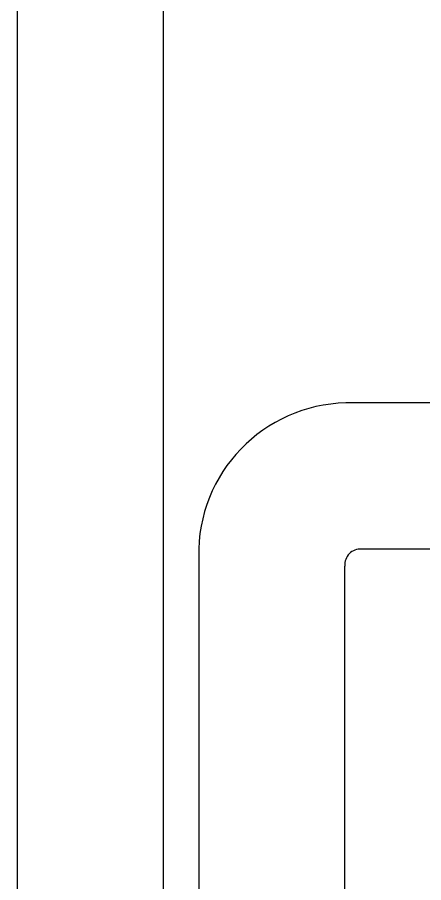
# Model space of a CAD drawing. Header units: millimetres. Extents: x 2991 to 3503, y 2795 to 2987.
# Drawn here: x 3356.86 to 3360.06, y 2819.48 to 2826.3 of the extents above; entities that cross this region are included whole.
import ezdxf

# ---------------------------------------------------------------- set-up
doc = ezdxf.new("R2010")
doc.units = ezdxf.units.MM

msp = doc.modelspace()

# ---------------------------------------------------------------- linework, layer by layer
at = {"color": 0}
for p, q in [((3356.8575, 2835.4949), (3356.8575, 2805.1315)), ((3358.0112, 2805.1315), (3358.0112, 2835.3606)), ((3361.3494, 2823.2629), (3359.4782, 2823.2633)), ((3358.2882, 2822.1113), (3358.2882, 2805.1315)), ((3361.3494, 2822.1092), (3359.5725, 2822.1092)), ((3359.4419, 2809.6236), (3359.4419, 2821.977))]:
    msp.add_line(p, q, dxfattribs=at)
for centre, radius, start, end in [((3359.4774, 2822.0736), 1.1898, 88.39104, 178.18477), ((3359.5613, 2821.9897), 0.1201, 84.65187, 186.05708)]:
    msp.add_arc(centre, radius, start, end, dxfattribs=at)

doc.saveas('drawing.dxf')
